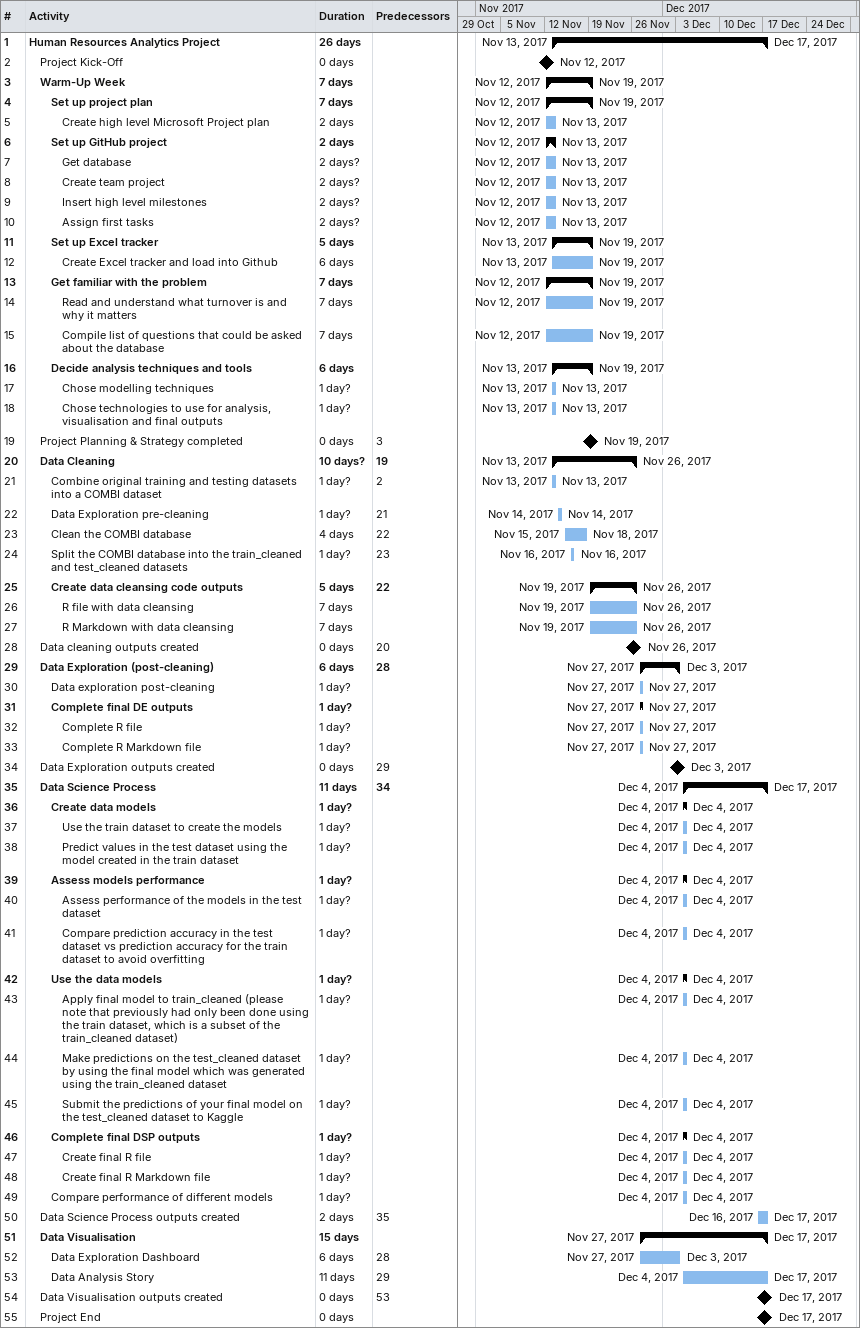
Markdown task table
| ID | Level | Task | Duration | Start | Finish | Predecessors |
|---|---|---|---|---|---|---|
| 1 | 1 | **Human Resources Analytics Project** | 26d | 2017-11-13 | 2017-12-17 |  |
| 2 | 2 | Project Kick-Off | 0d | 2017-11-12 | 2017-11-12 |  |
| 3 | 2 | **Warm-Up Week** | 7d | 2017-11-12 | 2017-11-19 |  |
| 4 | 3 | **Set up project plan** | 7d | 2017-11-12 | 2017-11-19 |  |
| 5 | 4 | Create high level Microsoft Project plan | 2d | 2017-11-12 | 2017-11-13 |  |
| 6 | 3 | **Set up GitHub project** | 2d | 2017-11-12 | 2017-11-13 |  |
| 7 | 4 | Get database | 2d? | 2017-11-12 | 2017-11-13 |  |
| 8 | 4 | Create team project | 2d? | 2017-11-12 | 2017-11-13 |  |
| 9 | 4 | Insert high level milestones | 2d? | 2017-11-12 | 2017-11-13 |  |
| 10 | 4 | Assign first tasks | 2d? | 2017-11-12 | 2017-11-13 |  |
| 11 | 3 | **Set up Excel tracker** | 5d | 2017-11-13 | 2017-11-19 |  |
| 12 | 4 | Create Excel tracker and load into Github | 6d | 2017-11-13 | 2017-11-19 |  |
| 13 | 3 | **Get familiar with the problem** | 7d | 2017-11-12 | 2017-11-19 |  |
| 14 | 4 | Read and understand what turnover is and why it matters | 7d | 2017-11-12 | 2017-11-19 |  |
| 15 | 4 | Compile list of questions that could be asked about the database | 7d | 2017-11-12 | 2017-11-19 |  |
| 16 | 3 | **Decide analysis techniques and tools** | 6d | 2017-11-13 | 2017-11-19 |  |
| 17 | 4 | Chose modelling techniques | 1d? | 2017-11-13 | 2017-11-13 |  |
| 18 | 4 | Chose technologies to use for analysis, visualisation and final outputs | 1d? | 2017-11-13 | 2017-11-13 |  |
| 19 | 2 | Project Planning & Strategy completed | 0d | 2017-11-19 | 2017-11-19 | 3 |
| 20 | 2 | **Data Cleaning** | 10d? | 2017-11-13 | 2017-11-26 | 19 |
| 21 | 3 | Combine original training and testing datasets into a COMBI dataset | 1d? | 2017-11-13 | 2017-11-13 | 2 |
| 22 | 3 | Data Exploration pre-cleaning | 1d? | 2017-11-14 | 2017-11-14 | 21 |
| 23 | 3 | Clean the COMBI database | 4d | 2017-11-15 | 2017-11-18 | 22 |
| 24 | 3 | Split the COMBI database into the train_cleaned and test_cleaned datasets | 1d? | 2017-11-16 | 2017-11-16 | 23 |
| 25 | 3 | **Create data cleansing code outputs** | 5d | 2017-11-19 | 2017-11-26 | 22 |
| 26 | 4 | R file with data cleansing | 7d | 2017-11-19 | 2017-11-26 |  |
| 27 | 4 | R Markdown with data cleansing | 7d | 2017-11-19 | 2017-11-26 |  |
| 28 | 2 | Data cleaning outputs created | 0d | 2017-11-26 | 2017-11-26 | 20 |
| 29 | 2 | **Data Exploration (post-cleaning)** | 6d | 2017-11-27 | 2017-12-03 | 28 |
| 30 | 3 | Data exploration post-cleaning | 1d? | 2017-11-27 | 2017-11-27 |  |
| 31 | 3 | **Complete final DE outputs** | 1d? | 2017-11-27 | 2017-11-27 |  |
| 32 | 4 | Complete R file | 1d? | 2017-11-27 | 2017-11-27 |  |
| 33 | 4 | Complete R Markdown file | 1d? | 2017-11-27 | 2017-11-27 |  |
| 34 | 2 | Data Exploration outputs created | 0d | 2017-12-03 | 2017-12-03 | 29 |
| 35 | 2 | **Data Science Process** | 11d | 2017-12-04 | 2017-12-17 | 34 |
| 36 | 3 | **Create data models** | 1d? | 2017-12-04 | 2017-12-04 |  |
| 37 | 4 | Use the train dataset to create the models | 1d? | 2017-12-04 | 2017-12-04 |  |
| 38 | 4 | Predict values in the test dataset using the model created in the train dataset | 1d? | 2017-12-04 | 2017-12-04 |  |
| 39 | 3 | **Assess models performance** | 1d? | 2017-12-04 | 2017-12-04 |  |
| 40 | 4 | Assess performance of the models in the test dataset | 1d? | 2017-12-04 | 2017-12-04 |  |
| 41 | 4 | Compare prediction accuracy in the test dataset vs prediction accuracy for the train dataset to avoid overfitting | 1d? | 2017-12-04 | 2017-12-04 |  |
| 42 | 3 | **Use the data models** | 1d? | 2017-12-04 | 2017-12-04 |  |
| 43 | 4 | Apply final model to train_cleaned (please note that previously had only been done using the train dataset, which is a subset of the train_cleaned dataset) | 1d? | 2017-12-04 | 2017-12-04 |  |
| 44 | 4 | Make predictions on the test_cleaned dataset by using the final model which was generated using the train_cleaned dataset | 1d? | 2017-12-04 | 2017-12-04 |  |
| 45 | 4 | Submit the predictions of your final model on the test_cleaned dataset to Kaggle | 1d? | 2017-12-04 | 2017-12-04 |  |
| 46 | 3 | **Complete final DSP outputs** | 1d? | 2017-12-04 | 2017-12-04 |  |
| 47 | 4 | Create final R file | 1d? | 2017-12-04 | 2017-12-04 |  |
| 48 | 4 | Create final R Markdown file | 1d? | 2017-12-04 | 2017-12-04 |  |
| 49 | 3 | Compare performance of different models | 1d? | 2017-12-04 | 2017-12-04 |  |
| 50 | 2 | Data Science Process outputs created | 2d | 2017-12-16 | 2017-12-17 | 35 |
| 51 | 2 | **Data Visualisation** | 15d | 2017-11-27 | 2017-12-17 |  |
| 52 | 3 | Data Exploration Dashboard | 6d | 2017-11-27 | 2017-12-03 | 28 |
| 53 | 3 | Data Analysis Story | 11d | 2017-12-04 | 2017-12-17 | 29 |
| 54 | 2 | Data Visualisation outputs created | 0d | 2017-12-17 | 2017-12-17 | 53 |
| 55 | 2 | Project End | 0d | 2017-12-17 | 2017-12-17 |  |
